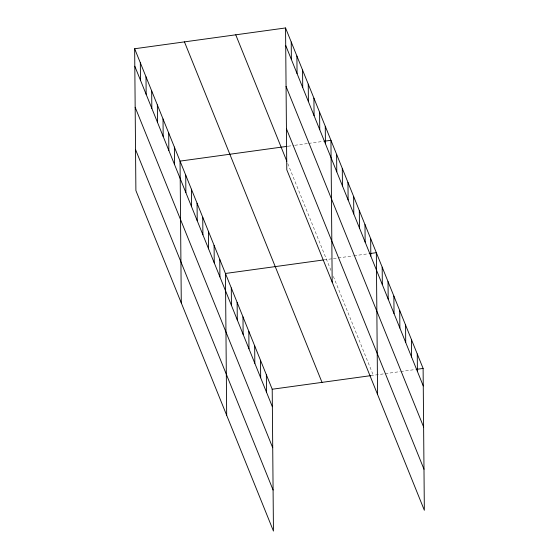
<?xml version="1.0" encoding="UTF-8"?>
<svg xmlns="http://www.w3.org/2000/svg" width="559" height="559" viewBox="0 0 559 559"><rect width="100%" height="100%" fill="white"/><g stroke="black" fill="none" stroke-linecap="round" stroke-linejoin="round"><path stroke-width="0.42" stroke-dasharray="2.79 2.1" d="M288.018 146.227L294.027 145.403M294.886 145.284L307.764 143.509M308.624 143.39L323.221 141.378M323.975 259.886L332.556 258.705M333.409 258.586L353.155 255.868M354.015 255.749L368.612 253.737M370.75 375.655L399.93 371.637M400.789 371.518L415.379 369.506M287.766 163.563L331.089 270.794M333.367 276.419L373.314 375.306"/><path stroke-width="0.84" d="M134.656 48.745L272.212 389.239L273.449 531.05L135.893 190.563L134.656 48.745L285.551 27.95L423.107 368.437L424.344 510.255L286.788 169.761L285.551 27.95M287.158 146.346L180.047 161.111L181.284 302.922M324.073 141.259L330.942 140.309L332.179 282.127M323.123 260.005L225.445 273.47L226.681 415.281M369.471 253.618L376.34 252.675L377.577 394.486M272.212 389.239L370.75 375.655M416.238 369.387L423.107 368.437M285.705 45.447L423.261 385.934M286.061 86.47L423.617 426.957M286.432 128.738L423.988 469.225M235.751 34.812L286.823 161.223M184.449 41.883L322.005 382.37M134.81 66.242L272.366 406.728M135.166 107.265L272.722 447.752M135.537 149.532L273.092 490.026M417.259 353.966L417.412 371.462M411.417 339.495L411.571 356.991M405.568 325.024L405.722 342.52M399.72 310.559L399.874 328.049M393.878 296.088L394.032 313.578M388.03 281.617L388.184 299.107M382.181 267.146L382.335 284.636M370.666 238.63L370.82 256.12M364.992 224.585L365.146 242.075M359.318 210.54L359.465 228.03M353.644 196.495L353.791 213.985M347.971 182.444L348.117 199.94M342.29 168.399L342.443 185.895M336.616 154.354L336.77 171.851M325.268 126.264L325.422 143.761M319.594 112.219L319.748 129.716M313.92 98.174L314.074 115.671M308.247 84.13L308.4 101.626M302.573 70.085L302.726 87.581M296.899 56.04L297.053 73.536M291.225 41.995L291.379 59.492M266.363 374.768L266.517 392.257M260.522 360.296L260.676 377.786M254.673 345.825L254.827 363.315M248.825 331.354L248.979 348.844M242.983 316.883L243.137 334.373M237.135 302.412L237.289 319.902M231.286 287.941L231.44 305.431M219.771 259.425L219.918 276.915M214.097 245.38L214.244 262.87M208.416 231.335L208.57 248.825M202.742 217.29L202.896 234.78M197.068 203.245L197.222 220.735M191.395 189.201L191.548 206.69M185.721 175.156L185.874 192.645M174.373 147.066L174.527 164.556M168.699 133.021L168.853 150.511M163.025 118.969L163.179 136.466M157.352 104.924L157.505 122.421M151.678 90.879L151.831 108.376M146.004 76.835L146.158 94.331M140.33 62.79L140.484 80.286"/></g></svg>
